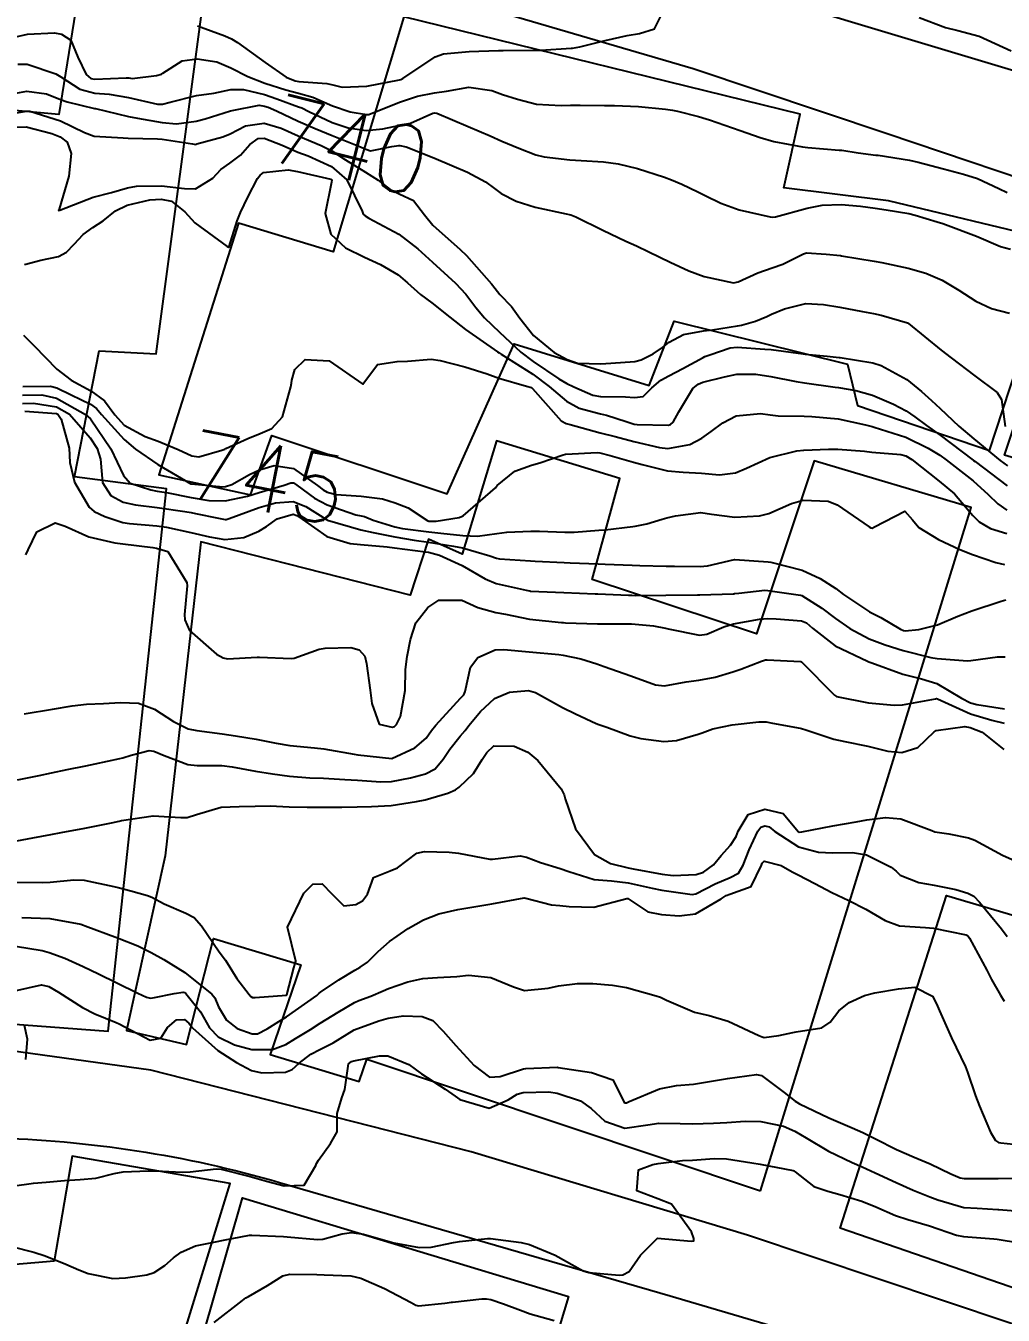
# Model space of a CAD drawing. Header units: metres. Extents: x 318500 to 325275, y 7408834 to 7428799.
# Drawn here: x 323762.6 to 323820.2, y 7419899.6 to 7419975.5 of the extents above; entities that cross this region are included whole.
import ezdxf
from ezdxf.enums import TextEntityAlignment as Align

# ---------------------------------------------------------------- set-up
doc = ezdxf.new("R2010")
doc.units = ezdxf.units.M
doc.header["$MEASUREMENT"] = 0
for name, color, linetype in [('Cotas', 45, 'Continuous'), ('Curvas de Nivel 1m', 11, 'Continuous'), ('Curvas de Nivel 5m', 15, 'Continuous'), ('Edificações', 30, 'Continuous'), ('Vias Primárias', 230, 'Continuous')]:
    doc.layers.add(name, color=color, linetype=linetype)
doc.styles.add('Style-STANDARD', font='STANDARD.shx')

msp = doc.modelspace()

# ---------------------------------------------------------------- linework, layer by layer
at = {"layer": 'Curvas de Nivel 1m', "flags": 128}
for points, elevation in [([(323772.744, 7419975.475), (323774.351, 7419974.88), (323774.733, 7419974.705), (323775.084, 7419974.486), (323776.712, 7419973.3), (323777.956, 7419972.451), (323778.484, 7419972.229), (323778.698, 7419972.19), (323780.346, 7419972.065), (323780.696, 7419971.986), (323781.244, 7419971.855), (323782.695, 7419971.91), (323784.619, 7419972.281), (323784.699, 7419972.306), (323784.817, 7419972.358), (323786.72, 7419973.641), (323787.224, 7419973.823), (323788.725, 7419973.953), (323790.457, 7419974.015), (323790.726, 7419974.018), (323792.513, 7419974.039), (323792.727, 7419974.031), (323792.944, 7419974.03), (323794.729, 7419974.158), (323794.796, 7419974.162), (323795.243, 7419974.222), (323796.416, 7419974.524), (323796.736, 7419974.607), (323798.02, 7419974.902), (323798.743, 7419975.01), (323799.627, 7419975.281), (323800.066, 7419976.157)], 737), ([(323815.196, 7419975.953), (323816.751, 7419975.361), (323817.481, 7419975.191), (323818.744, 7419974.851), (323820.616, 7419973.998)], 737), ([(323761.361, 7419974.671), (323762.733, 7419974.984), (323764.317, 7419975.052), (323764.735, 7419974.972), (323765.281, 7419974.622), (323765.702, 7419973.629), (323766.196, 7419972.608), (323766.466, 7419972.371), (323766.697, 7419972.32), (323768.537, 7419972.412), (323768.698, 7419972.398), (323768.89, 7419972.376), (323770.324, 7419972.554), (323770.627, 7419972.624), (323770.702, 7419972.676), (323771.837, 7419973.409), (323772.715, 7419973.521), (323773.875, 7419973.34), (323774.708, 7419973.002), (323775.71, 7419972.48), (323776.696, 7419972.099), (323777.938, 7419971.697), (323778.691, 7419971.499), (323779.53, 7419971.269), (323780.683, 7419970.756), (323781.717, 7419970.4), (323782.678, 7419970.242), (323782.817, 7419970.248), (323783.164, 7419970.383), (323784.686, 7419970.997), (323785.682, 7419971.337), (323786.692, 7419971.523), (323787.391, 7419971.625), (323788.696, 7419971.865), (323790.057, 7419971.653), (323790.692, 7419971.432), (323791.573, 7419971.151), (323792.686, 7419970.867), (323794.135, 7419970.786), (323794.686, 7419970.8), (323795.26, 7419970.796), (323796.686, 7419970.777), (323797.272, 7419970.777), (323798.686, 7419970.723), (323800.281, 7419970.557), (323800.684, 7419970.513), (323800.992, 7419970.454), (323802.217, 7419970.127), (323802.678, 7419969.991), (323802.866, 7419969.929), (323804.668, 7419969.313), (323805.84, 7419968.9), (323806.659, 7419968.664), (323808.346, 7419968.353), (323808.654, 7419968.315), (323810.506, 7419968.158), (323810.652, 7419968.143), (323811.617, 7419968), (323812.648, 7419967.866), (323812.788, 7419967.848), (323814.644, 7419967.556), (323815.142, 7419967.453), (323816.637, 7419967.045), (323817.811, 7419966.739), (323818.629, 7419966.493), (323819.894, 7419965.891), (323820.393, 7419965.658)], 738), ([(323762.159, 7419973.208), (323762.709, 7419973.219), (323764.406, 7419972.633), (323764.698, 7419972.456), (323765.824, 7419971.746), (323766.689, 7419971.514), (323767.55, 7419971.448), (323768.687, 7419971.255), (323770.385, 7419970.851), (323770.683, 7419970.848), (323771.122, 7419970.981), (323772.688, 7419971.369), (323773.696, 7419971.511), (323774.692, 7419971.711), (323775.446, 7419971.729), (323776.69, 7419971.425), (323777.407, 7419971.179), (323778.683, 7419970.71), (323778.878, 7419970.633), (323779.294, 7419970.431), (323780.671, 7419969.787), (323781.597, 7419969.469), (323782.664, 7419969.304), (323783.64, 7419969.4), (323784.669, 7419969.612), (323785.28, 7419969.741), (323786.589, 7419970.331), (323786.68, 7419970.349), (323786.827, 7419970.329), (323788.669, 7419969.552), (323789.96, 7419968.991), (323790.656, 7419968.689), (323791.65, 7419968.265), (323792.644, 7419967.877), (323793.139, 7419967.749), (323794.64, 7419967.591), (323795.309, 7419967.551), (323796.639, 7419967.459), (323797.486, 7419967.338), (323798.634, 7419967.08), (323800.221, 7419966.56), (323800.624, 7419966.402), (323801.234, 7419966.141), (323802.183, 7419965.694), (323802.614, 7419965.484), (323803.543, 7419965.04), (323804.605, 7419964.637), (323806.439, 7419964.234), (323806.601, 7419964.205), (323806.756, 7419964.222), (323808.607, 7419964.74), (323809.496, 7419964.914), (323810.609, 7419964.951), (323811.759, 7419964.848), (323812.607, 7419964.737), (323813.27, 7419964.644), (323814.605, 7419964.418), (323814.978, 7419964.328), (323816.263, 7419963.935), (323816.599, 7419963.83), (323816.751, 7419963.775), (323818.588, 7419963.088), (323819.987, 7419962.481), (323820.577, 7419962.322)], 739), ([(323761.161, 7419970.184), (323762.677, 7419970.451), (323762.88, 7419970.445), (323764.669, 7419969.869), (323766.08, 7419969.187), (323766.656, 7419968.979), (323768.358, 7419968.871), (323768.654, 7419968.862), (323770.381, 7419968.826), (323770.654, 7419968.801), (323772.439, 7419968.523), (323772.65, 7419968.489), (323772.669, 7419968.5), (323772.697, 7419968.519), (323774.227, 7419968.926), (323774.659, 7419969.116), (323775.571, 7419969.576), (323776.669, 7419969.733), (323777.67, 7419969.45), (323778.658, 7419968.997), (323780.025, 7419968.419), (323780.645, 7419968.102), (323781.454, 7419967.586), (323782.627, 7419966.854), (323783.375, 7419966.379), (323784.085, 7419965.838), (323784.612, 7419965.588), (323785.448, 7419965.187), (323786.091, 7419964.338), (323786.591, 7419963.738), (323788.194, 7419962.314), (323788.565, 7419961.947), (323790.049, 7419960.287), (323790.258, 7419960.005), (323790.534, 7419959.665), (323791.214, 7419958.957), (323791.707, 7419958.262), (323792.505, 7419957.243), (323793.735, 7419956.238), (323794.484, 7419955.832), (323795.093, 7419955.609), (323796.481, 7419955.574), (323797.054, 7419955.619), (323798.483, 7419955.711), (323798.838, 7419955.813), (323799.545, 7419956.159), (323800.103, 7419956.547), (323800.501, 7419956.854), (323801.341, 7419957.304), (323802.511, 7419957.511), (323803.05, 7419957.573), (323804.516, 7419957.811), (323804.759, 7419957.845), (323805.567, 7419958.08), (323806.233, 7419958.363), (323806.524, 7419958.494), (323807.277, 7419958.808), (323808.531, 7419959.12), (323809.582, 7419959.076), (323810.529, 7419958.904), (323811.862, 7419958.662), (323812.526, 7419958.54), (323812.977, 7419958.436), (323814.52, 7419957.99), (323814.542, 7419957.981), (323814.569, 7419957.959), (323816.497, 7419956.387), (323817.09, 7419955.924), (323818.475, 7419954.878), (323819.801, 7419953.89), (323820.043, 7419953.474), (323820.271, 7419951.883)], 741), ([(323761.829, 7419969.496), (323762.663, 7419969.528), (323764.158, 7419969.134), (323764.655, 7419968.934), (323765.064, 7419968.624), (323765.302, 7419967.959), (323765.169, 7419966.622), (323764.601, 7419964.681), (323764.578, 7419964.652), (323764.565, 7419964.63), (323764.6, 7419964.61), (323764.615, 7419964.614), (323764.634, 7419964.629), (323766.608, 7419965.385), (323767.681, 7419965.654), (323768.614, 7419965.931), (323769.15, 7419966.029), (323770.615, 7419966.047), (323771.976, 7419965.892), (323772.614, 7419965.871), (323773.633, 7419966.505), (323774.116, 7419967.01), (323774.633, 7419967.386), (323775.261, 7419967.864), (323775.828, 7419968.478), (323776.3, 7419968.829), (323776.656, 7419968.854), (323777.722, 7419968.454), (323778.644, 7419968.037), (323779.259, 7419967.813), (323780.632, 7419967.183), (323781.523, 7419966.401), (323782.435, 7419964.559), (323782.496, 7419964.391), (323782.598, 7419964.278), (323782.828, 7419964.155), (323784.583, 7419963.203), (323785.702, 7419962.343), (323786.559, 7419961.569), (323787.914, 7419960.316), (323788.534, 7419959.668), (323789.119, 7419958.894), (323789.627, 7419958.293), (323790.507, 7419957.434), (323791.774, 7419956.261), (323792.482, 7419955.712), (323794.005, 7419954.696), (323794.463, 7419954.429), (323794.891, 7419954.224), (323795.993, 7419953.744), (323796.455, 7419953.659), (323797.917, 7419953.64), (323798.454, 7419953.588), (323798.958, 7419953.662), (323799.476, 7419954.16), (323799.997, 7419954.625), (323800.471, 7419954.877), (323801.303, 7419955.312), (323802.488, 7419955.956), (323802.6, 7419956.006), (323802.894, 7419956.114), (323804.079, 7419956.514), (323804.497, 7419956.557), (323806.12, 7419956.45), (323806.495, 7419956.415), (323808.37, 7419956.163), (323808.492, 7419956.143), (323809.784, 7419956.021), (323810.489, 7419955.956), (323810.549, 7419955.949), (323812.485, 7419955.646), (323812.977, 7419955.488), (323814.47, 7419954.656), (323815.347, 7419953.947), (323815.933, 7419953.416), (323816.45, 7419952.945), (323817.546, 7419951.919), (323818.429, 7419951.159), (323819.969, 7419949.887), (323820.405, 7419949.573)], 742), ([(323762.552, 7419961.426), (323763.512, 7419961.684), (323764.559, 7419961.901), (323765.038, 7419962.148), (323765.473, 7419962.616), (323766.003, 7419963.184), (323766.585, 7419963.592), (323767.181, 7419964.001), (323767.908, 7419964.58), (323768.603, 7419964.908), (323769.934, 7419965.229), (323770.607, 7419965.273), (323771.213, 7419965.148), (323772.003, 7419964.529), (323772.59, 7419963.88), (323774.48, 7419962.491), (323774.569, 7419962.444), (323774.595, 7419962.464), (323774.602, 7419962.49), (323775.082, 7419963.996), (323775.267, 7419964.483), (323775.701, 7419965.387), (323776.26, 7419966.474), (323776.418, 7419966.677), (323776.625, 7419966.836), (323778.074, 7419967.003), (323778.627, 7419966.886), (323780.594, 7419966.437), (323780.62, 7419966.425), (323780.638, 7419966.41), (323780.647, 7419966.382), (323780.619, 7419966.263), (323780.247, 7419964.415), (323780.582, 7419963.202), (323781.439, 7419962.401), (323782.562, 7419961.847), (323783.512, 7419961.42), (323784.547, 7419960.817), (323785.092, 7419960.352), (323785.858, 7419959.665), (323786.528, 7419959.175), (323787.593, 7419958.319), (323788.509, 7419957.603), (323790.392, 7419956.281), (323790.489, 7419956.226), (323790.614, 7419956.152), (323792.471, 7419954.961), (323793.423, 7419954.24), (323794.451, 7419953.376), (323795.191, 7419952.962), (323796.444, 7419952.632), (323796.803, 7419952.554), (323797.967, 7419952.177), (323798.438, 7419952.03), (323798.605, 7419952.001), (323800.437, 7419951.975), (323800.578, 7419952.007), (323800.727, 7419952.146), (323801.064, 7419952.759), (323801.893, 7419954.128), (323802.201, 7419954.387), (323802.466, 7419954.495), (323803.75, 7419954.821), (323804.473, 7419954.965), (323805.585, 7419954.967), (323806.471, 7419954.832), (323807.974, 7419954.54), (323808.466, 7419954.457), (323810.267, 7419954.209), (323810.463, 7419954.178), (323811.486, 7419954), (323812.457, 7419953.732), (323813.694, 7419953.213), (323814.449, 7419952.815), (323814.948, 7419952.455), (323815.63, 7419951.942), (323816.432, 7419951.379), (323818.381, 7419949.91), (323818.41, 7419949.887), (323818.495, 7419949.823), (323820.388, 7419948.392)], 743), ([(323762.499, 7419957.258), (323763.132, 7419956.64), (323764.47, 7419955.258), (323765.31, 7419954.611), (323766.454, 7419953.994), (323767.258, 7419953.398), (323767.873, 7419952.579), (323768.431, 7419951.977), (323769.667, 7419951.306), (323770.417, 7419951.033), (323771.594, 7419950.528), (323772.405, 7419950.166), (323772.812, 7419950.105), (323774.179, 7419950.493), (323774.344, 7419950.558), (323774.412, 7419950.592), (323775.708, 7419951.19), (323776.425, 7419951.48), (323777.111, 7419951.778), (323777.739, 7419952.451), (323778.23, 7419954.216), (323778.265, 7419954.443), (323778.29, 7419954.615), (323778.472, 7419955.241), (323779.082, 7419955.83), (323780.48, 7419955.763), (323782.46, 7419954.39), (323783.324, 7419955.531), (323784.48, 7419955.714), (323785.1, 7419955.732), (323786.483, 7419955.855), (323787.024, 7419955.783), (323788.476, 7419955.409), (323789.78, 7419954.981), (323790.467, 7419954.73), (323792.099, 7419954.255), (323792.389, 7419954.181), (323792.459, 7419954.117), (323794.135, 7419952.233), (323794.438, 7419952.069), (323794.661, 7419952.002), (323796.43, 7419951.515), (323797.32, 7419951.293), (323798.423, 7419951.013), (323799.923, 7419950.649), (323800.417, 7419950.6), (323801.715, 7419950.836), (323802.426, 7419951.207), (323802.956, 7419951.588), (323803.648, 7419952.102), (323804.444, 7419952.516), (323805.861, 7419952.66), (323806.445, 7419952.584), (323806.909, 7419952.527), (323808.444, 7419952.49), (323808.893, 7419952.481), (323810.443, 7419952.346), (323812.041, 7419951.994), (323812.439, 7419951.893), (323812.565, 7419951.861), (323814.429, 7419951.259), (323815.744, 7419950.617), (323816.414, 7419950.207), (323816.801, 7419949.926), (323818.392, 7419948.686), (323819.271, 7419947.897), (323819.826, 7419947.34), (323820.371, 7419946.968)], 744), ([(323762.451, 7419953.726), (323763.581, 7419953.763), (323764.449, 7419953.561), (323766.152, 7419952.603), (323766.436, 7419952.347), (323767.63, 7419950.582), (323768.386, 7419949), (323768.779, 7419948.564), (323769.99, 7419948.16), (323770.375, 7419948.089), (323770.908, 7419948.001), (323772.372, 7419947.709), (323773.411, 7419947.545), (323774.37, 7419947.515), (323775.682, 7419947.786), (323776.375, 7419948.003), (323777.834, 7419948.448), (323778.239, 7419948.585), (323778.382, 7419948.567), (323778.583, 7419948.437), (323779.628, 7419947.677), (323780.369, 7419947.277), (323782.064, 7419946.692), (323782.363, 7419946.642), (323782.574, 7419946.598), (323783.068, 7419946.379), (323784.354, 7419945.98), (323784.81, 7419945.896), (323786.35, 7419945.692), (323787.063, 7419945.61), (323788.348, 7419945.484), (323789.207, 7419945.437), (323790.35, 7419945.592), (323790.942, 7419945.68), (323792.352, 7419945.731), (323792.868, 7419945.729), (323794.352, 7419945.664), (323794.904, 7419945.669), (323796.354, 7419945.782), (323796.73, 7419945.818), (323798.358, 7419946.006), (323798.5, 7419946.026), (323799.176, 7419946.162), (323800.085, 7419946.431), (323800.364, 7419946.509), (323800.862, 7419946.64), (323802.367, 7419946.832), (323802.981, 7419946.726), (323804.365, 7419946.556), (323805.816, 7419946.625), (323806.367, 7419946.764), (323807.691, 7419947.368), (323808.375, 7419947.548), (323809.846, 7419947.489), (323810.373, 7419947.289), (323812.267, 7419945.991), (323812.359, 7419945.925), (323812.447, 7419945.9), (323812.567, 7419945.987), (323814.369, 7419946.902), (323814.812, 7419946.4), (323815.194, 7419945.947), (323816.35, 7419945.235), (323817.606, 7419944.653), (323818.337, 7419944.351), (323819.723, 7419943.889), (323820.221, 7419943.774)], 746), ([(323762.446, 7419953.236), (323763.079, 7419953.273), (323764.444, 7419953.045), (323765.21, 7419952.612), (323766.419, 7419951.222), (323766.826, 7419950.594), (323767.023, 7419949.969), (323767.156, 7419948.588), (323767.63, 7419947.839), (323768.369, 7419947.443), (323769.084, 7419947.276), (323770.366, 7419947.116), (323772.001, 7419946.886), (323772.363, 7419946.823), (323772.622, 7419946.775), (323773.975, 7419946.496), (323774.359, 7419946.411), (323774.43, 7419946.418), (323774.594, 7419946.486), (323776.367, 7419947.12), (323777.323, 7419947.404), (323778.37, 7419947.479), (323779.113, 7419947.175), (323780.321, 7419946.411), (323780.36, 7419946.39), (323780.394, 7419946.375), (323782.351, 7419945.802), (323783.084, 7419945.644), (323784.345, 7419945.39), (323785.481, 7419945.205), (323786.341, 7419945.082), (323787.812, 7419944.841), (323788.337, 7419944.745), (323789.95, 7419944.286), (323790.328, 7419944.145), (323790.504, 7419944.1), (323792.326, 7419943.985), (323792.603, 7419943.97), (323794.325, 7419943.894), (323794.672, 7419943.878), (323796.324, 7419943.809), (323796.724, 7419943.794), (323798.323, 7419943.735), (323798.768, 7419943.721), (323800.323, 7419943.671), (323800.801, 7419943.664), (323802.323, 7419943.655), (323802.744, 7419943.694), (323804.33, 7419944.067), (323804.349, 7419944.07), (323806.328, 7419943.928), (323806.48, 7419943.915), (323808.321, 7419943.443), (323809.385, 7419942.953), (323810.305, 7419942.361), (323810.76, 7419942.005), (323812.29, 7419940.992), (323812.959, 7419940.653), (323814.102, 7419939.963), (323814.279, 7419939.88), (323814.372, 7419939.866), (323815.195, 7419939.946), (323816.283, 7419940.225), (323817.475, 7419940.731), (323818.297, 7419941.047), (323820.038, 7419941.616), (323820.307, 7419941.695)], 747), ([(323762.581, 7419952.787), (323764.44, 7419952.656), (323764.517, 7419952.619), (323764.723, 7419952.329), (323765.187, 7419950.612), (323765.235, 7419949.774), (323765.508, 7419948.609), (323766.366, 7419947.153), (323766.656, 7419946.889), (323767.293, 7419946.586), (323768.355, 7419946.25), (323768.738, 7419946.18), (323770.353, 7419946.051), (323770.924, 7419945.962), (323772.347, 7419945.657), (323773.447, 7419945.4), (323774.341, 7419945.242), (323775.462, 7419945.354), (323776.349, 7419945.737), (323776.797, 7419946.012), (323777.419, 7419946.449), (323778.363, 7419946.724), (323778.587, 7419946.661), (323778.896, 7419946.432), (323780.345, 7419945.423), (323781.727, 7419945.008), (323782.338, 7419944.938), (323783.897, 7419944.806), (323784.336, 7419944.758), (323786.152, 7419944.513), (323786.332, 7419944.49), (323786.977, 7419944.324), (323788.321, 7419943.715), (323789.67, 7419942.929), (323790.306, 7419942.649), (323792.08, 7419942.253), (323792.269, 7419942.22), (323792.3, 7419942.215), (323792.339, 7419942.211), (323794.299, 7419942.126), (323796.143, 7419942.047), (323796.298, 7419942.043), (323798.097, 7419941.972), (323798.298, 7419941.968), (323798.509, 7419941.956), (323800.298, 7419941.959), (323802.162, 7419941.986), (323802.299, 7419941.988), (323804.253, 7419942.044), (323804.3, 7419942.054), (323804.332, 7419942.057), (323804.585, 7419942.087), (323806.123, 7419942.252), (323806.303, 7419942.249), (323807.679, 7419942.049), (323808.232, 7419941.974), (323808.299, 7419941.95), (323809.478, 7419941.208), (323810.286, 7419940.595), (323811.129, 7419940.002), (323812.271, 7419939.404), (323813.195, 7419939.047), (323814.261, 7419938.712), (323815.894, 7419938.297), (323816.255, 7419938.241), (323818.053, 7419938.112), (323818.253, 7419938.113), (323819.806, 7419938.338), (323820.257, 7419938.343)], 748), ([(323762.63, 7419944.341), (323762.776, 7419944.643), (323763.284, 7419945.698), (323764.354, 7419946.215), (323764.946, 7419946.019), (323766.342, 7419945.393), (323767.867, 7419945.047), (323768.336, 7419944.983), (323770.109, 7419944.768), (323770.333, 7419944.741), (323770.994, 7419944.533), (323772.118, 7419942.706), (323772.137, 7419942.522), (323771.98, 7419940.826), (323772.003, 7419940.523), (323772.271, 7419939.889), (323773.856, 7419938.496), (323774.247, 7419938.276), (323774.505, 7419938.227), (323776.248, 7419938.325), (323776.379, 7419938.327), (323778.247, 7419938.235), (323778.427, 7419938.258), (323778.912, 7419938.43), (323779.892, 7419938.779), (323780.257, 7419938.856), (323781.757, 7419938.888), (323782.256, 7419938.75), (323782.578, 7419938.377), (323782.674, 7419937.945), (323782.909, 7419936.373), (323782.991, 7419935.594), (323783.429, 7419934.368), (323784.198, 7419934.193), (323784.327, 7419934.229), (323784.45, 7419934.356), (323784.688, 7419934.836), (323784.955, 7419936.349), (323784.987, 7419937.601), (323785.071, 7419938.348), (323785.273, 7419939.353), (323785.591, 7419940.34), (323786.289, 7419941.248), (323786.944, 7419941.673), (323788.294, 7419941.667), (323789.235, 7419941.242), (323790.287, 7419940.953), (323790.863, 7419940.849), (323792.283, 7419940.548), (323794.155, 7419940.358), (323794.281, 7419940.354), (323794.401, 7419940.348), (323796.281, 7419940.285), (323796.371, 7419940.289), (323798.281, 7419940.281), (323799.576, 7419940.157), (323800.278, 7419940.025), (323800.437, 7419939.989), (323802.272, 7419939.617), (323802.713, 7419939.674), (323803.705, 7419940.099), (323804.282, 7419940.274), (323805.8, 7419940.56), (323806.285, 7419940.594), (323806.797, 7419940.574), (323808.284, 7419940.457), (323808.58, 7419940.332), (323808.937, 7419940.03), (323810.265, 7419938.98), (323812.158, 7419938.084), (323812.251, 7419938.05), (323812.412, 7419937.988), (323814.24, 7419937.319), (323815.34, 7419937.047), (323816.238, 7419936.775), (323817.694, 7419935.915), (323818.226, 7419935.627), (323818.597, 7419935.532), (323820.221, 7419935.279)], 749), ([(323762.147, 7419931.095), (323763.424, 7419931.358), (323764.153, 7419931.51), (323765.066, 7419931.702), (323766.16, 7419931.933), (323766.708, 7419932.046), (323768.167, 7419932.351), (323768.339, 7419932.396), (323768.841, 7419932.56), (323769.89, 7419932.828), (323770.174, 7419932.785), (323770.773, 7419932.534), (323772.162, 7419932.012), (323772.724, 7419931.949), (323774.162, 7419931.939), (323774.781, 7419931.86), (323776.157, 7419931.611), (323777.154, 7419931.451), (323778.153, 7419931.312), (323779.352, 7419931.222), (323780.152, 7419931.189), (323781.418, 7419931.124), (323782.15, 7419931.072), (323783.535, 7419930.98), (323784.15, 7419931.005), (323785.273, 7419931.223), (323786.157, 7419931.461), (323786.734, 7419931.749), (323787.202, 7419932.315), (323787.582, 7419932.906), (323788.19, 7419933.663), (323788.482, 7419934.011), (323788.708, 7419934.295), (323789.384, 7419935.113), (323790.216, 7419935.89), (323791.09, 7419936.267), (323792.222, 7419936.359), (323792.625, 7419936.246), (323794.211, 7419935.358), (323794.977, 7419934.988), (323796.202, 7419934.424), (323796.359, 7419934.355), (323796.82, 7419934.191), (323798.193, 7419933.698), (323798.822, 7419933.533), (323800.188, 7419933.36), (323800.92, 7419933.408), (323802.195, 7419933.781), (323802.442, 7419933.87), (323803.058, 7419934.107), (323804.202, 7419934.336), (323805.775, 7419934.504), (323806.204, 7419934.505), (323806.576, 7419934.437), (323808.201, 7419934.138), (323808.282, 7419934.12), (323808.539, 7419934.035), (323810.192, 7419933.492), (323810.829, 7419933.365), (323812.186, 7419933.087), (323813.367, 7419932.788), (323814.181, 7419932.701), (323815.124, 7419933.008), (323816.08, 7419933.932), (323816.201, 7419933.998), (323817.884, 7419934.234), (323818.204, 7419934.172), (323818.91, 7419933.899), (323820.185, 7419932.888)], 751), ([(323762.103, 7419927.507), (323763.055, 7419927.686), (323764.109, 7419927.888), (323764.718, 7419928.007), (323766.115, 7419928.263), (323766.394, 7419928.318), (323767.681, 7419928.577), (323768.121, 7419928.677), (323768.269, 7419928.715), (323770.124, 7419928.976), (323771.762, 7419928.886), (323772.124, 7419928.883), (323772.673, 7419929.059), (323774.13, 7419929.5), (323775.189, 7419929.532), (323776.131, 7419929.541), (323777.015, 7419929.567), (323778.131, 7419929.516), (323779.194, 7419929.488), (323780.131, 7419929.499), (323781.236, 7419929.498), (323782.131, 7419929.508), (323782.979, 7419929.524), (323784.132, 7419929.596), (323785.619, 7419929.822), (323786.136, 7419929.929), (323787.479, 7419930.31), (323787.927, 7419930.519), (323788.146, 7419930.668), (323788.974, 7419931.475), (323789.499, 7419932.287), (323789.755, 7419932.706), (323790.182, 7419933.105), (323791.369, 7419933.075), (323792.177, 7419932.728), (323792.767, 7419932.241), (323794.145, 7419930.566), (323794.318, 7419930.218), (323794.371, 7419929.984), (323794.986, 7419928.211), (323796.098, 7419926.707), (323797.034, 7419926.186), (323798.086, 7419925.926), (323798.383, 7419925.868), (323800.081, 7419925.555), (323800.737, 7419925.477), (323802.081, 7419925.528), (323802.521, 7419925.676), (323803.103, 7419926.105), (323803.546, 7419926.65), (323804.107, 7419927.256), (323804.432, 7419927.77), (323804.552, 7419928.086), (323805.146, 7419929.064), (323806.133, 7419929.372), (323807.199, 7419929.122), (323808.1, 7419928.04), (323808.12, 7419928.024), (323808.141, 7419928.018), (323808.291, 7419928.037), (323810.126, 7419928.385), (323811.503, 7419928.622), (323812.131, 7419928.738), (323813.219, 7419928.888), (323814.133, 7419928.808), (323815.943, 7419928.112), (323816.122, 7419928.05), (323816.943, 7419927.922), (323818.117, 7419927.69), (323818.477, 7419927.542), (323820.102, 7419926.665), (323821.945, 7419925.852)], 752), ([(323762.066, 7419925.08), (323763.636, 7419925.057), (323764.067, 7419925.073), (323765.466, 7419925.209), (323766.069, 7419925.194), (323767.806, 7419924.832), (323768.063, 7419924.766), (323768.809, 7419924.559), (323769.806, 7419924.292), (323770.057, 7419924.195), (323770.781, 7419923.804), (323772.047, 7419923.252), (323772.539, 7419923.006), (323772.983, 7419922.506), (323774.017, 7419920.986), (323774.379, 7419920.484), (323775.05, 7419919.419), (323775.777, 7419918.463), (323775.869, 7419918.352), (323775.978, 7419918.292), (323776.137, 7419918.299), (323777.98, 7419918.425), (323778, 7419918.44), (323778.401, 7419920.037), (323778.516, 7419920.432), (323778.04, 7419922.44), (323779, 7419924.426), (323779.524, 7419924.962), (323780.069, 7419924.978), (323780.638, 7419924.401), (323781.347, 7419923.685), (323782.054, 7419923.763), (323782.442, 7419923.99), (323782.733, 7419924.373), (323783.091, 7419925.354), (323784.081, 7419925.752), (323784.51, 7419925.927), (323785.085, 7419926.345), (323785.646, 7419926.788), (323786.098, 7419926.888), (323787.558, 7419926.849), (323788.097, 7419926.792), (323789.937, 7419926.437), (323790.092, 7419926.431), (323791.722, 7419926.629), (323792.095, 7419926.553), (323792.917, 7419926.238), (323794.085, 7419925.884), (323794.592, 7419925.705), (323796.076, 7419925.242), (323797.11, 7419925.149), (323798.073, 7419925.036), (323799.49, 7419924.727), (323800.067, 7419924.614), (323801.838, 7419924.347), (323802.064, 7419924.383), (323803.197, 7419924.979), (323804.079, 7419925.35), (323804.569, 7419925.602), (323804.852, 7419926.082), (323805.207, 7419926.975), (323805.716, 7419928.074), (323805.884, 7419928.311), (323806.123, 7419928.385), (323806.382, 7419928.325), (323806.717, 7419928.061), (323808.107, 7419927.165), (323809.286, 7419926.838), (323810.102, 7419926.814), (323811.281, 7419926.82), (323812.1, 7419926.679), (323813.552, 7419925.968), (323813.842, 7419925.718), (323814.085, 7419925.488), (323815.195, 7419925.057), (323816.08, 7419924.894), (323817.353, 7419924.642), (323818.075, 7419924.432), (323818.418, 7419924.249), (323818.759, 7419923.9), (323820.047, 7419922.325), (323820.379, 7419921.875)], 753), ([(323762.401, 7419923.002), (323764.043, 7419922.949), (323765.874, 7419922.602), (323766.039, 7419922.548), (323766.122, 7419922.515), (323768.029, 7419921.807), (323769.236, 7419921.338), (323770.016, 7419920.948), (323770.758, 7419920.533), (323771.999, 7419919.767), (323773.587, 7419918.496), (323773.751, 7419918.266), (323773.973, 7419917.745), (323774.438, 7419916.956), (323775.067, 7419916.473), (323775.955, 7419916.148), (323776.263, 7419916.149), (323776.846, 7419916.451), (323777.52, 7419916.888), (323777.967, 7419917.147), (323779.761, 7419918.413), (323779.874, 7419918.519), (323779.983, 7419918.614), (323781.051, 7419919.338), (323782.003, 7419919.906), (323782.311, 7419920.072), (323782.733, 7419920.373), (323783.38, 7419921.006), (323784.028, 7419921.579), (323784.48, 7419921.906), (323785.14, 7419922.344), (323786.045, 7419922.865), (323786.945, 7419923.212), (323788.052, 7419923.469), (323788.761, 7419923.584), (323790.055, 7419923.801), (323791.955, 7419924.147), (323792.059, 7419924.138), (323793.572, 7419923.744), (323794.055, 7419923.703), (323794.616, 7419923.653), (323796.054, 7419923.614), (323798.007, 7419924.118), (323798.059, 7419924.113), (323799.24, 7419923.34), (323800.05, 7419923.185), (323801.092, 7419923.088), (323802.051, 7419923.213), (323803.549, 7419924.098), (323803.856, 7419924.3), (323804.064, 7419924.363), (323805.328, 7419924.827), (323805.931, 7419926.072), (323805.969, 7419926.194), (323806.094, 7419926.319), (323807.078, 7419926.055), (323807.736, 7419925.695), (323808.085, 7419925.516), (323809.057, 7419925.002), (323810.075, 7419924.465), (323811.059, 7419924), (323812.063, 7419923.493), (323813.205, 7419922.82), (323814.048, 7419922.5), (323815.575, 7419922.409), (323816.047, 7419922.38), (323817.979, 7419921.972), (323818.041, 7419921.949), (323818.08, 7419921.909), (323818.166, 7419921.78), (323819.187, 7419919.892), (323819.468, 7419919.351), (323819.995, 7419918.428), (323820.202, 7419918.086)], 754), ([(323761.981, 7419918.691), (323763.569, 7419919.044), (323763.985, 7419918.935), (323764.55, 7419918.614), (323765.971, 7419917.702), (323766.704, 7419917.325), (323767.962, 7419916.816), (323768.135, 7419916.741), (323768.462, 7419916.562), (323769.948, 7419915.772), (323770.583, 7419915.901), (323770.983, 7419916.53), (323771.51, 7419916.979), (323771.965, 7419917.007), (323772.229, 7419916.783), (323772.442, 7419916.513), (323773.94, 7419915.178), (323775.027, 7419914.474), (323775.923, 7419913.997), (323776.517, 7419913.858), (323777.922, 7419913.904), (323778.306, 7419914.052), (323778.717, 7419914.428), (323779.404, 7419914.952), (323779.942, 7419915.239), (323780.717, 7419915.63), (323781.96, 7419916.38), (323783.415, 7419916.916), (323783.967, 7419917.083), (323784.837, 7419917.215), (323785.969, 7419917.18), (323786.581, 7419916.936), (323787.199, 7419916.311), (323787.948, 7419915.47), (323789.01, 7419914.289), (323789.92, 7419913.612), (323790.55, 7419913.641), (323791.928, 7419914.095), (323792.063, 7419914.113), (323793.929, 7419914.185), (323793.97, 7419914.179), (323795.925, 7419913.872), (323797.177, 7419913.439), (323797.822, 7419912.171), (323797.853, 7419912.115), (323797.909, 7419912.097), (323797.975, 7419912.103), (323798.145, 7419912.166), (323799.918, 7419912.917), (323800.935, 7419913.115), (323801.921, 7419913.195), (323803.228, 7419913.406), (323803.924, 7419913.526), (323805.634, 7419913.771), (323805.926, 7419913.695), (323807.269, 7419912.694), (323807.911, 7419912.188), (323808.001, 7419912.129), (323808.169, 7419912.036), (323809.898, 7419911.203), (323811.254, 7419910.625), (323811.886, 7419910.355), (323812.64, 7419909.972), (323813.871, 7419909.351), (323814.908, 7419908.9), (323815.859, 7419908.506), (323817.073, 7419907.912), (323817.619, 7419907.675), (323817.847, 7419907.633), (323819.599, 7419907.634), (323819.848, 7419907.636), (323821.67, 7419907.674)], 756), ([(323762.63, 7419914.64), (323762.736, 7419915.85), (323762.56, 7419916.641)], 756), ([(323761.828, 7419907.197), (323763.093, 7419907.369), (323763.832, 7419907.429), (323764.919, 7419907.524), (323765.835, 7419907.58), (323766.751, 7419907.671), (323767.841, 7419907.938), (323768.372, 7419908.032), (323769.843, 7419908.09), (323770.289, 7419908.09), (323771.843, 7419908.021), (323772.314, 7419908.042), (323773.846, 7419908.206), (323774.136, 7419908.196), (323775.84, 7419907.765), (323776.809, 7419907.476), (323777.832, 7419907.219), (323779.01, 7419907.244), (323779.702, 7419908.412), (323779.744, 7419908.519), (323779.855, 7419908.715), (323780.568, 7419909.701), (323780.965, 7419910.394), (323780.954, 7419911.457), (323781.232, 7419912.39), (323781.407, 7419912.888), (323781.633, 7419914.384), (323781.796, 7419914.518), (323781.933, 7419914.563), (323783.449, 7419914.853), (323783.938, 7419914.863), (323785.176, 7419914.341), (323785.922, 7419913.806), (323787.32, 7419912.898), (323787.903, 7419912.49), (323788.18, 7419912.297), (323789.895, 7419911.783), (323791.014, 7419912.263), (323791.55, 7419912.61), (323791.907, 7419912.705), (323793.404, 7419912.732), (323793.907, 7419912.667), (323795.28, 7419912.206), (323795.896, 7419911.767), (323796.712, 7419911.008), (323797.886, 7419910.595), (323799.241, 7419910.798), (323799.891, 7419910.905), (323801.139, 7419910.879), (323801.891, 7419910.859), (323803.102, 7419910.892), (323803.893, 7419910.933), (323804.962, 7419911.006), (323805.894, 7419911.001), (323807.223, 7419910.713), (323807.886, 7419910.424), (323808.563, 7419910.03), (323809.869, 7419909.249), (323811.268, 7419908.58), (323811.855, 7419908.326), (323812.619, 7419907.972), (323813.844, 7419907.401), (323814.849, 7419906.954), (323815.836, 7419906.557), (323816.306, 7419906.394), (323817.83, 7419905.936), (323817.862, 7419905.931), (323818.617, 7419905.892), (323819.829, 7419905.825), (323819.886, 7419905.822), (323821.827, 7419905.663)], 757), ([(323761.785, 7419903.637), (323763.108, 7419903.303), (323763.777, 7419903.082), (323764.994, 7419902.608), (323765.765, 7419902.261), (323766.3, 7419902.054), (323767.758, 7419901.762), (323768.511, 7419901.806), (323769.762, 7419901.974), (323770.181, 7419902.118), (323770.81, 7419902.53), (323771.335, 7419902.966), (323771.782, 7419903.316), (323772.612, 7419903.684), (323773.791, 7419903.923), (323774.266, 7419904.01), (323775.798, 7419904.304), (323775.945, 7419904.312), (323777.797, 7419904.232), (323778.021, 7419904.212), (323779.795, 7419904.054), (323780.123, 7419904.077), (323781.253, 7419904.388), (323781.801, 7419904.473), (323782.51, 7419904.373), (323783.795, 7419904.002), (323784.283, 7419903.862), (323785.789, 7419903.581), (323786.497, 7419903.611), (323787.794, 7419903.874), (323788.157, 7419903.934), (323789.797, 7419904.109), (323789.971, 7419904.104), (323791.794, 7419903.867), (323792.282, 7419903.753), (323793.784, 7419903.129), (323795.438, 7419902.203), (323795.769, 7419902.101), (323797.548, 7419901.953), (323797.768, 7419901.967), (323798.136, 7419902.165), (323798.804, 7419903.136), (323799.8, 7419904.14), (323801.798, 7419903.959), (323801.94, 7419903.976), (323801.944, 7419904.118), (323801.806, 7419904.502), (323800.626, 7419906.132), (323799.833, 7419906.437), (323798.588, 7419906.91), (323798.685, 7419908.157), (323799.539, 7419908.461), (323799.856, 7419908.529), (323801.286, 7419908.698), (323801.859, 7419908.72), (323803.14, 7419908.821), (323803.861, 7419908.799), (323805.354, 7419908.571), (323805.856, 7419908.487), (323807.784, 7419908.107), (323807.851, 7419908.085), (323807.916, 7419908.039), (323808.999, 7419907.18), (323809.839, 7419906.89), (323810.544, 7419906.706), (323811.833, 7419906.311), (323812.662, 7419905.972), (323813.822, 7419905.456), (323814.531, 7419905.238), (323815.814, 7419904.851), (323817.404, 7419904.308), (323817.805, 7419904.22), (323819.603, 7419904.082), (323819.803, 7419904.063), (323821.109, 7419903.86)], 758), ([(323773.727, 7419899.175), (323775.393, 7419900.465), (323775.593, 7419900.611), (323775.744, 7419900.694), (323776.853, 7419901.349), (323777.762, 7419901.907), (323778.181, 7419902.017), (323779.764, 7419901.986), (323780.197, 7419901.97), (323781.763, 7419901.92), (323782.349, 7419901.787), (323783.752, 7419901.166), (323785.317, 7419900.336), (323785.589, 7419900.183), (323785.738, 7419900.144), (323787.289, 7419900.307), (323787.681, 7419900.361), (323787.741, 7419900.367), (323789.48, 7419900.556), (323789.753, 7419900.568), (323790.001, 7419900.525), (323790.746, 7419900.265), (323791.745, 7419899.896), (323792.308, 7419899.675), (323793.736, 7419899.287)], 759)]:
    msp.add_lwpolyline(points, dxfattribs=dict(at, elevation=elevation))
at = {"layer": 'Curvas de Nivel 5m', "flags": 128}
for points, elevation in [([(323761.401, 7419971.383), (323762.69, 7419971.617), (323763.859, 7419971.467), (323764.685, 7419971.138), (323765.06, 7419971.001), (323766.68, 7419970.61), (323766.73, 7419970.599), (323768.673, 7419970.135), (323769.2, 7419970.037), (323770.668, 7419969.771), (323771.5, 7419969.705), (323772.67, 7419969.864), (323773.183, 7419970.002), (323774.68, 7419970.463), (323774.699, 7419970.471), (323774.773, 7419970.489), (323776.359, 7419970.798), (323776.683, 7419970.748), (323776.892, 7419970.677), (323777.395, 7419970.459), (323778.671, 7419969.866), (323779.671, 7419969.418), (323780.659, 7419969.01), (323782.235, 7419968.394), (323782.647, 7419968.205), (323782.916, 7419968.116), (323784.18, 7419968.367), (323784.58, 7419968.432), (323784.651, 7419968.431), (323785.009, 7419968.355), (323786.641, 7419967.705), (323787.703, 7419967.25), (323788.628, 7419966.849), (323789.678, 7419966.294), (323790.22, 7419965.89), (323790.613, 7419965.606), (323791.492, 7419965.15), (323792.605, 7419964.799), (323794.43, 7419964.403), (323794.601, 7419964.366), (323794.712, 7419964.339), (323794.998, 7419964.224), (323796.589, 7419963.449), (323797.953, 7419962.805), (323798.575, 7419962.513), (323799.305, 7419962.163), (323800.561, 7419961.562), (323801.645, 7419961.042), (323802.549, 7419960.708), (323804.288, 7419960.349), (323804.545, 7419960.395), (323805.704, 7419960.927), (323806.557, 7419961.218), (323807.178, 7419961.444), (323808.401, 7419962.043), (323808.514, 7419962.097), (323808.571, 7419962.108), (323809.741, 7419962.022), (323810.569, 7419961.948), (323810.641, 7419961.937), (323812.564, 7419961.615), (323813.009, 7419961.538), (323814.559, 7419961.216), (323815.594, 7419960.904), (323816.549, 7419960.502), (323817.539, 7419959.92), (323818.534, 7419959.263), (323819.46, 7419958.827), (323820.527, 7419958.553)], 740), ([(323762.456, 7419954.249), (323764.093, 7419954.262), (323764.456, 7419954.173), (323765.303, 7419953.76), (323766.446, 7419953.205), (323766.797, 7419952.948), (323767.095, 7419952.59), (323768.418, 7419951.129), (323769.093, 7419950.56), (323770.397, 7419949.653), (323772.352, 7419948.52), (323772.38, 7419948.514), (323774.236, 7419948.35), (323774.379, 7419948.357), (323774.766, 7419948.486), (323775.79, 7419949.075), (323776.393, 7419949.35), (323777.251, 7419949.603), (323778.395, 7419949.418), (323779.806, 7419948.419), (323780.13, 7419948.166), (323780.376, 7419948.031), (323780.89, 7419947.89), (323782.374, 7419947.789), (323783.627, 7419947.626), (323784.37, 7419947.395), (323785.129, 7419947.11), (323786.298, 7419946.331), (323786.36, 7419946.315), (323786.78, 7419946.326), (323788.143, 7419946.531), (323788.363, 7419946.637), (323790.267, 7419948.282), (323790.32, 7419948.342), (323790.382, 7419948.428), (323791.405, 7419949.255), (323792.4, 7419949.608), (323792.891, 7419949.757), (323794.259, 7419950.232), (323794.385, 7419950.256), (323794.41, 7419950.255), (323796.26, 7419950.354), (323796.412, 7419950.335), (323797.026, 7419950.191), (323798.404, 7419949.795), (323798.913, 7419949.654), (323800.397, 7419949.28), (323801.327, 7419949.205), (323802.395, 7419949.153), (323803.458, 7419949.04), (323804.396, 7419949.156), (323805.053, 7419949.431), (323806.41, 7419950.07), (323808.008, 7419950.454), (323808.417, 7419950.507), (323809.872, 7419950.564), (323810.418, 7419950.561), (323811.98, 7419950.431), (323812.416, 7419950.386), (323814.13, 7419950.249), (323814.413, 7419950.168), (323814.775, 7419949.955), (323816.391, 7419948.678), (323817.28, 7419947.921), (323818.367, 7419946.646), (323818.733, 7419946.274), (323819.41, 7419945.894), (323820.356, 7419945.598)], 745), ([(323762.533, 7419934.974), (323764.206, 7419935.251), (323765.361, 7419935.456), (323766.209, 7419935.547), (323767.214, 7419935.589), (323768.211, 7419935.654), (323769.274, 7419935.617), (323770.207, 7419935.262), (323771.32, 7419934.529), (323772.194, 7419934.105), (323772.708, 7419933.997), (323774.19, 7419933.799), (323774.981, 7419933.685), (323776.186, 7419933.502), (323777.366, 7419933.264), (323778.18, 7419933.115), (323779.619, 7419932.977), (323780.178, 7419932.917), (323781.952, 7419932.604), (323782.173, 7419932.573), (323784.17, 7419932.36), (323785.534, 7419932.985), (323786.188, 7419933.557), (323786.516, 7419934.004), (323786.772, 7419934.321), (323788.216, 7419935.9), (323788.405, 7419936.111), (323788.497, 7419936.297), (323788.806, 7419937.737), (323789.239, 7419938.295), (323790.257, 7419938.742), (323790.759, 7419938.774), (323792.256, 7419938.636), (323794.008, 7419938.478), (323794.253, 7419938.443), (323795.301, 7419938.214), (323796.246, 7419937.92), (323796.664, 7419937.774), (323798.236, 7419937.218), (323799.687, 7419936.696), (323800.227, 7419936.636), (323801.502, 7419936.86), (323802.233, 7419936.973), (323803.196, 7419937.145), (323804.241, 7419937.461), (323804.707, 7419937.621), (323805.925, 7419938.073), (323806.167, 7419938.155), (323806.252, 7419938.17), (323808.22, 7419938.071), (323808.25, 7419938.062), (323808.281, 7419938.04), (323810.221, 7419936.075), (323810.331, 7419936.009), (323812.216, 7419935.64), (323813.743, 7419935.495), (323814.215, 7419935.508), (323816.161, 7419935.863), (323816.229, 7419935.889), (323816.285, 7419935.874), (323818.216, 7419934.982), (323819.483, 7419934.619), (323820.208, 7419934.435)], 750), ([(323762.02, 7419921.305), (323763.594, 7419921.049), (323764.015, 7419920.945), (323764.927, 7419920.611), (323766.003, 7419920.109), (323766.905, 7419919.678), (323767.989, 7419919.153), (323769.227, 7419918.551), (323769.741, 7419918.307), (323769.977, 7419918.261), (323770.213, 7419918.302), (323771.373, 7419918.526), (323771.894, 7419918.608), (323771.981, 7419918.577), (323772.055, 7419918.519), (323772.909, 7419917.445), (323773.455, 7419916.498), (323773.952, 7419915.984), (323774.919, 7419915.502), (323775.942, 7419915.234), (323777.148, 7419915.242), (323777.946, 7419915.536), (323778.511, 7419915.873), (323779.381, 7419916.419), (323779.964, 7419916.79), (323781.008, 7419917.432), (323781.976, 7419917.996), (323782.24, 7419918.114), (323782.938, 7419918.37), (323783.667, 7419918.681), (323783.987, 7419918.815), (323785.122, 7419919.214), (323785.996, 7419919.42), (323786.854, 7419919.461), (323787.998, 7419919.532), (323788.687, 7419919.606), (323789.998, 7419919.465), (323791.336, 7419918.914), (323791.987, 7419918.71), (323793.369, 7419918.85), (323793.991, 7419918.972), (323795.092, 7419919.11), (323795.994, 7419919.112), (323797.151, 7419919.024), (323797.991, 7419918.883), (323799.733, 7419918.395), (323799.982, 7419918.303), (323800.345, 7419918.136), (323801.98, 7419917.438), (323802.845, 7419917.239), (323803.972, 7419916.897), (323805.772, 7419916.063), (323805.959, 7419915.974), (323806.08, 7419915.937), (323806.947, 7419916.05), (323807.772, 7419916.232), (323807.963, 7419916.266), (323809.486, 7419916.499), (323809.972, 7419916.832), (323810.485, 7419917.499), (323811.09, 7419917.993), (323811.994, 7419918.406), (323812.593, 7419918.571), (323813.998, 7419918.804), (323814.957, 7419918.903), (323815.994, 7419918.377), (323816.234, 7419917.928), (323816.41, 7419917.499), (323817.11, 7419915.919), (323817.934, 7419914.205), (323818.054, 7419913.908), (323818.523, 7419912.501), (323818.752, 7419911.892), (323819.401, 7419910.371), (323819.691, 7419909.882), (323819.878, 7419909.77), (323820.01, 7419909.746), (323821.875, 7419909.538)], 755)]:
    msp.add_lwpolyline(points, dxfattribs=dict(at, elevation=elevation))
at = {"layer": 'Edificações'}
for points in [[(323760.676, 7419916.83), (323767.48, 7419916.313), (323770.911, 7419948.232), (323765.507, 7419948.93), (323766.95, 7419956.345), (323770.304, 7419956.159), (323773.111, 7419977.193), (323773.111, 7419977.193), (323765.95, 7419978.783), (323764.576, 7419970.257), (323760.453, 7419970.618)], [(323766.741, 7419881.595), (323774.655, 7419907.348), (323765.366, 7419908.957), (323764.299, 7419902.774), (323757.675, 7419902.209), (323758.966, 7419891.01)], [(323773.021, 7419898.222), (323775.379, 7419906.501), (323794.579, 7419900.693), (323790.107, 7419885.904)]]:
    msp.add_lwpolyline(points, dxfattribs=at)
for points in [[(323822.867, 7419962.896), (323813.399, 7419965.175), (323807.248, 7419965.934), (323808.204, 7419970.277), (323784.888, 7419975.988), (323780.724, 7419962.162), (323775.159, 7419963.846), (323770.464, 7419949.053), (323775.849, 7419947.872), (323777.112, 7419951.353), (323787.425, 7419947.938), (323791.376, 7419956.757), (323799.315, 7419954.301), (323800.791, 7419958.091), (323810.979, 7419955.564), (323811.57, 7419953.128), (323819.345, 7419950.474), (323823.32, 7419962.612)], [(323862.171, 7419947.191), (323855.664, 7419933.51), (323847.068, 7419936.932), (323848.126, 7419940.095), (323838.472, 7419943.24), (323833.949, 7419928.789), (323827.225, 7419908.242), (323824.375, 7419899.957), (323810.552, 7419904.716), (323816.816, 7419924.3), (323821.846, 7419922.806), (323829.261, 7419947.487), (323820.22, 7419950.203), (323824.565, 7419963.203), (323847.018, 7419956.006), (323852.574, 7419952.514), (323850.001, 7419945.616), (323852.745, 7419944.502), (323855.49, 7419950.457), (323862.171, 7419947.191)], [(323805.878, 7419906.912), (323818.264, 7419947.124), (323809.029, 7419949.877), (323805.631, 7419939.695), (323795.96, 7419942.883), (323797.595, 7419948.827), (323790.342, 7419951.049), (323788.311, 7419944.384), (323786.329, 7419945.253), (323785.258, 7419941.958), (323772.928, 7419945.097), (323770.839, 7419926.63), (323768.562, 7419916.347), (323772.092, 7419915.526), (323773.687, 7419921.757), (323778.813, 7419920.211), (323777.024, 7419914.946), (323782.246, 7419913.352), (323782.698, 7419914.655), (323805.878, 7419906.912)]]:
    msp.add_lwpolyline(points, close=True, dxfattribs=at)
at = {"layer": 'Vias Primárias'}
for points in [[(323415.833, 7419583.302), (323419.047, 7419572.746), (323421.03, 7419562.086), (323421.351, 7419557.374), (323421.618, 7419546.016), (323420.655, 7419534.774), (323419.854, 7419529.552), (323419.495, 7419524.986, 0.238184), (323422.135, 7419522.665), (323425.333, 7419521.775), (323439.384, 7419519.04), (323447.038, 7419517.341, 0.392019), (323449.506, 7419518.783), (323449.894, 7419520.081), (323454.112, 7419536.783), (323456.933, 7419548.508), (323462.14, 7419572.405), (323463.204, 7419579.599, 0.075507), (323463.151, 7419593.445, 0), (323461.926, 7419601.304, 0.173993), (323443.828, 7419629.608, 0.279998), (323404.325, 7419640.182, 0.277838)], [(323934.92, 7420316.776, 0), (323936.242, 7420308.849)], [(323715.644, 7420145.548, 0), (323709.04, 7420132.939)], [(323939.281, 7420278.615, 0), (323933.27, 7420270.921)], [(323836.404, 7420021.217), (323839.692, 7420014.547, -0.172492), (323840.737, 7420005.613, 0), (323839.679, 7420000.995, -0.226003), (323822.498, 7419987.869), (323816.045, 7419986.261), (323809.838, 7419985.761), (323797.857, 7419985.557), (323783.43, 7419986.553), (323778.024, 7419986.103, 0.920221), (323778.024, 7419984.652), (323787.034, 7419982.652), (323805.471, 7419977.44), (323826.967, 7419970.976), (323850.367, 7419962.962), (323868.105, 7419955.747), (323881.534, 7419947.778), (323892.006, 7419939.962), (323903.28, 7419930.644), (323910.885, 7419924.39)], [(323684.903, 7419894.057), (323690.298, 7419904.895), (323693.966, 7419912.699), (323698.948, 7419922.302), (323703.494, 7419930.9), (323711.562, 7419944.066, -0.0359), (323719.492, 7419957.255, -0.025939), (323727.822, 7419967.878, -0.092849), (323740.694, 7419978.051), (323751.116, 7419983.525), (323762.344, 7419988.993), (323769.628, 7419991.491, -0.095411), (323776.502, 7419992.976), (323783.793, 7419993.142), (323793.079, 7419992.78), (323803.757, 7419992.495), (323812.279, 7419992.776), (323819.395, 7419994.062), (323823.388, 7419995.437, 0.121286), (323831.088, 7420001.787, 0), (323833.844, 7420008.443, 0.220888), (323833.724, 7420011.295), (323827.527, 7420023.283)], [(323690.87, 7419891.207), (323696.437, 7419901.923), (323701.119, 7419911.859), (323709.439, 7419927.873), (323717.705, 7419942.324), (323725.137, 7419953.096, -0.139305), (323748.918, 7419975.548, -0.102889), (323759.885, 7419979.481, -0.102854), (323768.501, 7419980.03), (323778.248, 7419978.642), (323791.169, 7419976.096), (323801.902, 7419972.948), (323813.315, 7419969.122), (323824.595, 7419965.334), (323833.467, 7419962.18), (323846.577, 7419957.811), (323856.766, 7419954.18), (323863.354, 7419951.031), (323871.677, 7419945.916), (323880.964, 7419939.586), (323887.873, 7419934.189), (323893.886, 7419929.141), (323898.386, 7419924.931, -0.262306)], [(323828.284, 7419896.532), (323805.099, 7419904.309), (323788.847, 7419909.218), (323770.001, 7419914.019), (323759.775, 7419915.426, 0.187043), (323744.582, 7419911.532), (323729.026, 7419903.313), (323709.522, 7419892.401)], [(323731.202, 7419898.949), (323745.481, 7419906.483, -0.12827), (323760.605, 7419910.037, -0.064675), (323777.566, 7419907.413), (323800.552, 7419900.737), (323814.983, 7419896.472)]]:
    msp.add_lwpolyline(points, format="xyb", dxfattribs=at)

# ---------------------------------------------------------------- texts
at = {"layer": 'Cotas', "style": 'Style-STANDARD'}
for s, rotation, p in [('740', 345.97264, (323781.674, 7419968.435, 740)), ('745', 349.0461, (323776.805, 7419948.885, 745))]:
    msp.add_text(s, height=4, rotation=rotation, dxfattribs=at).set_placement(p, align=Align.MIDDLE_CENTER)

doc.saveas('drawing.dxf')
